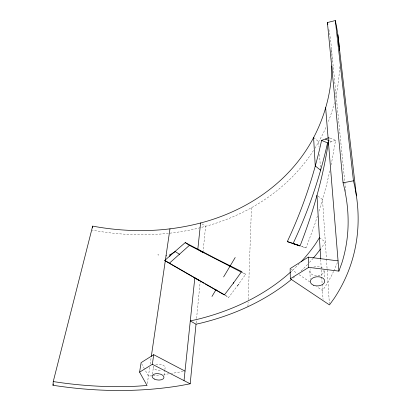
<?xml version="1.0" encoding="UTF-8"?>
<svg xmlns="http://www.w3.org/2000/svg" width="411" height="411" viewBox="0 0 411 411"><rect width="100%" height="100%" fill="white"/><g stroke="black" fill="none" stroke-linecap="round" stroke-linejoin="round"><path stroke-width="0.31" stroke-dasharray="2.06 1.54" d="M247.941 306.668L248.1 302.203M248.187 299.65L251.44 207.735M237.378 285.922L245.66 274.301L242.141 271.907M196.139 322.928L196.509 319.131M196.571 318.499L200.224 281.139M203.013 252.58L205.587 226.271L201.585 223.61M164.23 375.274L165.124 368.307M152.44 374.025L153.519 366.427A5.893 3.201 6.5 0 0 161.466 370.517M330.095 138.086L335.556 140.357L331.215 164.719M147.328 383.602L149.82 366.566M150.195 364.033L151.212 357.061M329.833 170.94L326.17 186.496L318.643 212.395M317.472 216.001L314.153 226.209L306.031 247.9L301.196 246.389M337.467 262.521L333.845 270.798M333.588 271.347L331.523 275.776L325.491 286.256L322.522 290.551L316.686 286.59M224.93 295.262L228.665 297.384L237.805 285.362M237.799 285.455L239.521 283.395M335.556 140.357L329.452 142.417M183.172 371.472L171.33 373.45M168.823 373.835L163.773 374.508M152.959 375.731L159.319 375.012M151.823 375.818L148.433 376.065L145.068 369.921M300.821 246.086L306.031 247.9M329.417 140.798L331.682 141.733M241.817 272.406L245.66 274.301M225.541 295.432L228.665 297.384M291.204 269.318L297.045 273.274M299.167 274.712L309.781 281.91M319.439 237.707L325.317 241.992L323.046 245.521A285.213 207.735 19.1 0 1 321.268 248.013M317.97 196.042L322.517 199.541L326.406 258.519M313.588 137.48L318.7 141.697L319.034 146.763M141.703 363.776L144.759 369.366M331.518 49.592L344.767 181.559M344.834 182.196L345.857 192.394M319.537 154.366L320.457 168.31M326.447 259.151L329.381 303.647M324.109 271.234L324.541 278.242M320.703 259.356L321.705 276.541M321.741 277.178L322.116 283.549M322.152 284.181L323.041 299.408M309.879 271.111L310.213 278.745M314.841 148.386A241.915 197.578 25.3 0 0 316.768 145.232L322.43 134.875A241.915 197.578 25.3 0 0 326.144 126.896M313.521 150.462A241.915 197.578 25.3 0 1 209.435 225.243L198.308 228.208A241.915 197.578 25.3 0 1 92.192 230.129M339.589 66.659A241.915 197.578 25.3 0 1 335.515 98.214M334.487 102.467A241.915 197.578 25.3 0 1 327.855 122.802M313.187 258.216A285.213 207.735 19.1 0 1 309.355 262.531M307.608 264.407A285.213 207.735 19.1 0 1 300.806 271.193M294.62 276.773A285.213 207.735 19.1 0 1 292.175 278.848M299.362 263.61A275.185 200.029 18.9 0 1 290.906 271.815M328.841 29.387A233.582 190.545 25 0 1 332.011 62.097M323.976 270.037A7.126 4.619 -2.4 0 1 315.71 275.714A7.126 4.619 -2.4 0 1 310.993 268.804M313.727 267.114A7.126 4.619 -2.4 0 1 322.306 267.931M155.82 364.49A5.893 3.201 6.5 0 1 162.982 365.127A5.893 3.201 6.5 0 1 164.693 369.078"/><path stroke-width="0.62" d="M241.267 272.133L189.399 245.367L169.301 263.281L164.724 260.44L185.238 242.588L214.069 257.723L241.637 271.563L233.289 283.251M290.443 272.231A275.185 200.029 18.9 0 1 197.275 319.378L190.293 320.924L196.016 324.197L190.19 383.797L181.41 385.461A314.138 210.031 16.7 0 1 52.983 385.271L53.25 381.557L92.655 226.117A233.582 190.545 25 0 0 162.432 229.657C177.434 228.269 192.302 225.516 206.769 221.288A233.582 190.545 25 0 0 310.531 143.187C318.33 129.681 324.115 115.07 327.757 99.909A233.582 190.545 25 0 0 331.975 65.945M184.02 380.612L194.819 277.831L204.056 283.343M200.589 222.947L197.819 249.261L203.013 252.58M92.454 227.838L92.655 226.117M169.82 256.305L170.036 254.769L175.22 251.563L179.576 254.363M53.25 381.557A302.922 202.017 16.6 0 0 137.947 386.135L147.056 385.487L139.596 372.171L152.337 364.274L153.714 354.693L185.017 371.112M151.305 356.429L169.979 228.804M139.596 372.171L141.091 362.661L153.714 354.693M321.582 140.413C314.019 175.292 302.506 209.317 287.294 241.601L299.989 246.014L300.518 244.751C313.896 210.242 324.002 174.346 329.006 137.628L321.582 140.413L327.552 142.864L328.451 142.679M327.552 142.864C319.866 177.521 308.219 211.295 293.146 243.43L287.294 241.601M52.983 385.271L53.296 384.028M335.304 20.55L353.46 180.809A314.138 210.031 16.7 0 1 334.277 298.247L329.468 304.916L290.325 278.761L308.728 267.356L338.89 271.116L341.757 263.333A302.922 202.017 16.6 0 0 343.072 182.818L327.408 22.543L335.304 20.55A241.915 197.578 25.3 0 1 339.219 47.363M211.973 296.459L216.099 289.534M223.615 276.932L235.19 257.522M319.439 237.707L315.848 243.41A275.185 200.029 18.9 0 1 301.068 261.812M233.772 282.614L224.498 294.779L164.724 260.44M338.058 260.877L308.296 257.142L290.145 268.599L290.325 278.761M169.681 254.928L170.036 254.769M196.016 324.197L200.363 323.246A285.213 207.735 19.1 0 0 291.682 279.254M343.072 182.818L353.46 180.809M166.023 255.827L166.45 255.791M293.721 243.831L299.665 245.686L293.146 243.43M158.055 254.784L158.476 254.954M325.445 139.154L328.846 140.562M152.337 364.274L190.19 383.797M224.38 294.954L205.156 283.975M193.062 277.024L199.674 280.826M192.512 276.706L171.649 264.643M169.753 263.543L171.099 264.324M185.238 242.588L189.399 245.367M337.857 34.709L356.414 195.929M325.635 107.646L328.101 138.065M328.404 141.821L338.89 271.116M320.498 168.942L320.58 170.211L315.252 165.962L313.588 137.48M316.963 195.266L320.667 258.719M308.296 257.142L308.728 267.356M327.408 22.543A233.582 190.545 25 0 1 327.829 24.413M320.544 248.999A285.213 207.735 19.1 0 1 313.608 257.728M339.306 48.611A241.915 197.578 25.3 0 1 339.419 50.486M154.331 379.04A5.96 3.18 6.5 0 0 163.907 377.807A5.96 3.18 6.5 0 0 155.892 373.697A5.96 3.18 6.5 0 0 154.331 379.04M313.562 285.265A7.223 4.603 -2.2 0 0 324.741 281.427A7.223 4.603 -2.2 0 0 314.297 277.286A7.223 4.603 -2.2 0 0 313.562 285.265"/></g></svg>
